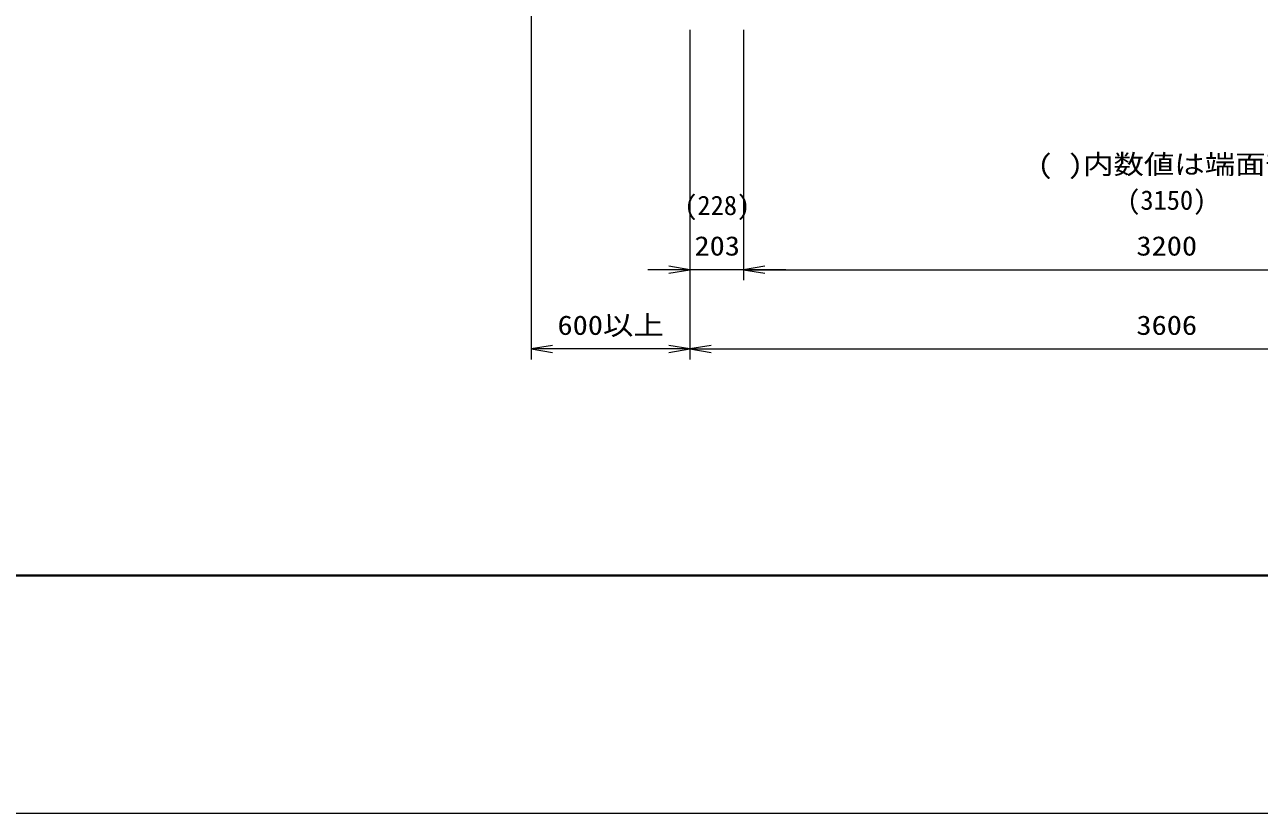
# Model space of a CAD drawing. Units: millimetres at full size. Extents: x 37600 to 71200, y -138800 to -115040.
# Drawn here: x 51836 to 56505, y -138800 to -135816 of the extents above; entities that cross this region are included whole.
import ezdxf
from ezdxf.enums import TextEntityAlignment as Align

# ---------------------------------------------------------------- set-up
doc = ezdxf.new("R2010")
doc.units = ezdxf.units.MM
doc.header["$LTSCALE"] = 80.0044
for name, color, linetype, lineweight in [('Defpoints_5', 5, 'Continuous', 13), ('図枠', 1, 'Continuous', 40), ('寸法', 6, 'Continuous', 13)]:
    doc.layers.add(name, color=color, linetype=linetype, lineweight=lineweight)
doc.styles.add('ＭＳ ゴシック', font='')
doc.styles.get('ＭＳ ゴシック').set_extended_font_data('MS Gothic')

# ---------------------------------------------------------------- blocks, each defined once
blk = doc.blocks.new('open_arrow')
at = {"color": 0, "linetype": 'Continuous', "lineweight": -2}
blk.add_lwpolyline([(7.5, 1.25), (0, 0), (7.5, -1.25)], dxfattribs=at)

msp = doc.modelspace()

# ---------------------------------------------------------------- linework, layer by layer
at = {"layer": 'Defpoints_5'}
msp.add_lwpolyline([(37600, -138800), (71200, -138800), (71200, -115040), (37600, -115040)], close=True, dxfattribs=at)
at = {"layer": '図枠'}
msp.add_lwpolyline([(38500, -137900), (70300, -137900), (70300, -115940), (38500, -115940)], close=True, dxfattribs=at)
at = {"layer": '寸法'}
for p, q in [((53752, -135783), (53752, -137083)), ((54352, -135836), (54352, -137083)), ((54352, -135836), (54352, -136783)), ((54352, -135836), (54352, -137083)), ((54555, -135836), (54555, -136783)), ((54555, -135836), (54555, -136783)), ((54715, -136743), (54192, -136743)), ((54555, -136743), (57755, -136743)), ((54352, -137043), (53752, -137043)), ((54352, -137043), (57958, -137043))]:
    msp.add_line(p, q, dxfattribs=at)

# ---------------------------------------------------------------- block references
at = {"layer": '寸法', "xscale": 10.7, "yscale": 10.7, "rotation": 180}
for p in [(54352, -136743), (54352, -137043)]:
    msp.add_blockref('open_arrow', p, dxfattribs=at)
at = {"layer": '寸法', "xscale": 10.7, "yscale": 10.7}
for p in [(54555, -136743), (54555, -136743), (53752, -137043), (54352, -137043)]:
    msp.add_blockref('open_arrow', p, dxfattribs=at)

# ---------------------------------------------------------------- texts
at = {"layer": '寸法', "color": 3, "style": 'ＭＳ ゴシック', "width": 1.15}
msp.add_text('( )内数値は端面部', height=73.31, dxfattribs=at).set_placement((56155, -136403), align=Align.BOTTOM_CENTER)
at = {"layer": '寸法', "color": 3, "style": 'ＭＳ ゴシック'}
for s, p in [('(228)', (54455, -136463)), ('(3150)', (56155, -136443))]:
    msp.add_text(s, height=73.31, dxfattribs=at).set_placement(p, align=Align.TOP_CENTER)
at = {"layer": '寸法', "style": 'ＭＳ ゴシック', "width": 1.15}
for s, p in [('203', (54455, -136653)), ('3200', (56155, -136653)), ('600以上', (54052, -136953)), ('3606', (56155, -136953))]:
    msp.add_text(s, height=73.31, dxfattribs=at).set_placement(p, align=Align.MIDDLE_CENTER)

doc.saveas('drawing.dxf')
